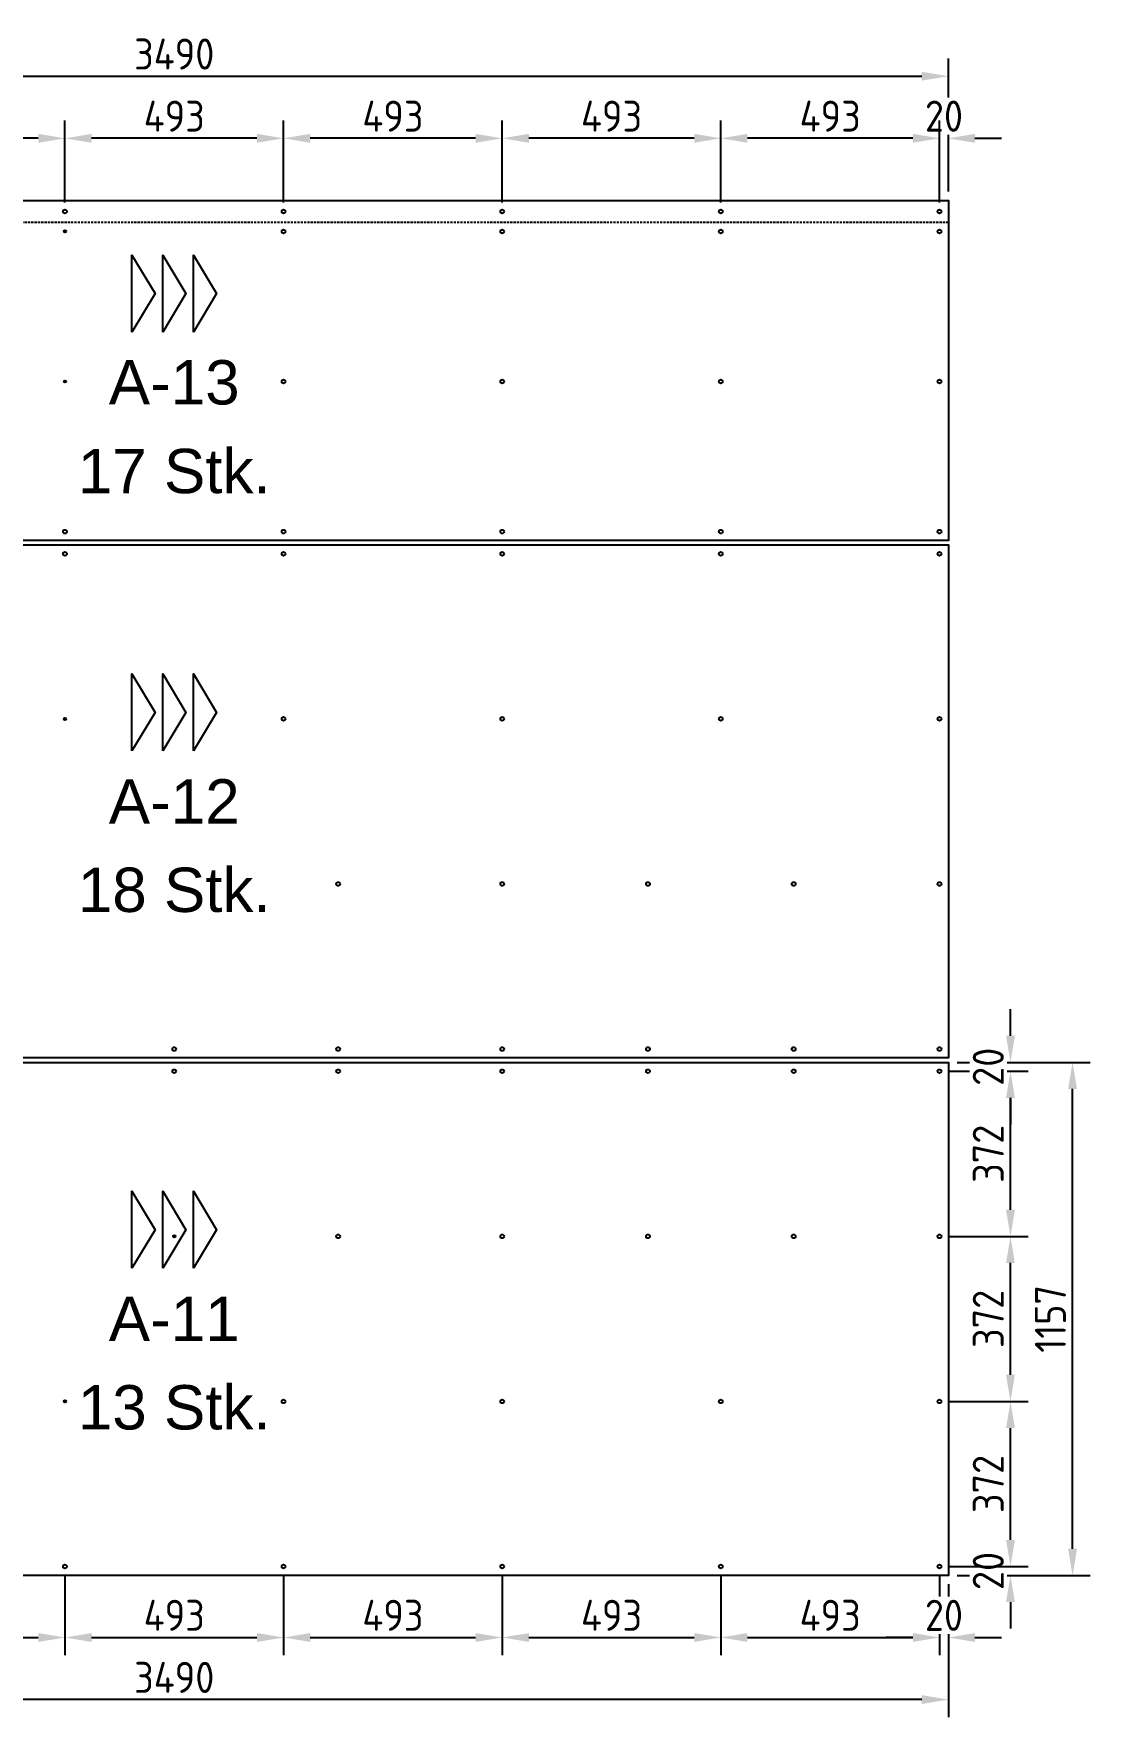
# Model space of a CAD drawing. Header units: millimetres. Extents: x 3800000 to 6300000, y 450000 to 1350000.
# Drawn here: x 5485933 to 5488315, y 916805 to 920601 of the extents above; entities that cross this region are included whole.
import ezdxf

# ---------------------------------------------------------------- set-up
doc = ezdxf.new("R2010")
doc.units = ezdxf.units.MM
doc.linetypes.add('Strichliert 5_2.5mm', pattern=[7.5, 5, -2.5])
for name, color, linetype, true_color in [('ANSICHT Paneel Verlegerichtung', 1, 'Continuous', 0xff0000), ('Bohr', 3, 'Continuous', 0x00ff00), ('FERTIGUNG 02 Bemassung Bohrung', 1, 'Continuous', 0xff0000), ('FERTIGUNG 02 Bemassung Geometrie', 212, 'Continuous', 0xcc00cc), ('FERTIGUNG 04 Fräsung Rückseite 90°', 4, 'Strichliert 5_2.5mm', 0x00ffff), ('Outside', 2, 'Continuous', 0xffff00), ('TXT', 7, 'Continuous', 0xffffff)]:
    doc.layers.add(name, color=color, linetype=linetype, true_color=true_color)
doc.styles.add('Arial Regular', font='arial.ttf')
doc.styles.add('ICC_M1_20', font='')
doc.styles.get('ICC_M1_20').set_extended_font_data('isocp2')
doc.dimstyles.new('ICC_M1_20', dxfattribs={"dimscale": 20, "dimtxt": 3.5, "dimasz": 3, "dimexe": 2, "dimexo": 1, "dimgap": 0.75, "dimtad": 1, "dimtoh": 1, "dimdec": 0, "dimzin": 4, "dimdsep": 46, "dimtxsty": 'ICC_M1_20', "dimcen": 2, "dimadec": 0, "dimazin": 1, "dimtfac": 1, "dimtdec": 4, "dimtix": 1, "dimtofl": 0, "dimtmove": 1, "dimatfit": 3, "dimfxl": 10, "dimfxlon": 1, "dimtfill": 1, "dimtfillclr": 256, "dimtolj": 1, "dimtzin": 1, "dimarcsym": 0})

# ---------------------------------------------------------------- blocks, each defined once
blk = doc.blocks.new('*D178')
at = {"layer": 'Defpoints', "color": 0}
for p in [(5487995, 918281.67), (5488275, 918281.67), (5487995, 917125.003)]:
    blk.add_point(p, dxfattribs=at)
at = {"layer": 'FERTIGUNG 02 Bemassung Geometrie', "color": 0, "lineweight": -2}
for p, q in [((5488075, 918281.67), (5488315, 918281.67)), ((5488275, 917185.003), (5488275, 918221.67)), ((5488075, 917125.003), (5488315, 917125.003))]:
    blk.add_line(p, q, dxfattribs=at)
at = {"layer": 'FERTIGUNG 02 Bemassung Geometrie', "color": 0}
for points in [[(5488285, 918221.67), (5488265, 918221.67), (5488275, 918281.67)], [(5488265, 917185.003), (5488285, 917185.003), (5488275, 917125.003)]]:
    blk.add_solid(points, dxfattribs=at)
at = {"layer": 'FERTIGUNG 02 Bemassung Geometrie', "color": 0, "insert": (5488225, 917703.3365), "char_height": 70, "attachment_point": 5, "rotation": 90, "style": 'ICC_M1_20', "bg_fill": 3, "box_fill_scale": 1.1, "bg_fill_color": 9, "bg_fill_true_color": 13158600, "bg_fill_transparency": 0}
blk.add_mtext('\\A1;1157', dxfattribs=at)
blk = doc.blocks.new('*D179')
at = {"layer": 'Defpoints', "color": 0}
for p in [(5487975, 917145), (5487995, 917125)]:
    blk.add_point(p, dxfattribs=at)
at = {"layer": 'FERTIGUNG 02 Bemassung Bohrung', "color": 0, "lineweight": -2}
for p, q in [((5488135, 917205), (5488135, 917265)), ((5487995, 917145), (5488175, 917145)), ((5488015, 917125), (5488175, 917125)), ((5488135, 917065), (5488135, 917005))]:
    blk.add_line(p, q, dxfattribs=at)
at = {"layer": 'FERTIGUNG 02 Bemassung Bohrung', "color": 0}
for points in [[(5488125, 917205), (5488145, 917205), (5488135, 917145)], [(5488145, 917065), (5488125, 917065), (5488135, 917125)]]:
    blk.add_solid(points, dxfattribs=at)
at = {"layer": 'FERTIGUNG 02 Bemassung Bohrung', "color": 0, "insert": (5488085, 917135), "char_height": 70, "attachment_point": 5, "rotation": 90, "style": 'ICC_M1_20', "bg_fill": 3, "box_fill_scale": 1.1, "bg_fill_color": 9, "bg_fill_true_color": 13158600, "bg_fill_transparency": 0}
blk.add_mtext('\\A1;20', dxfattribs=at)
at = {"layer": 'Defpoints', "color": 0}
blk.add_point((5488135, 917145), dxfattribs=at)
blk = doc.blocks.new('*D180')
at = {"layer": 'Defpoints', "color": 0}
for p in [(5487975, 917517.2), (5488135, 917517.2), (5487975, 917145)]:
    blk.add_point(p, dxfattribs=at)
at = {"layer": 'FERTIGUNG 02 Bemassung Bohrung', "color": 0, "lineweight": -2}
for p, q in [((5487995, 917517.2), (5488175, 917517.2)), ((5488135, 917205), (5488135, 917457.2)), ((5487995, 917145), (5488175, 917145))]:
    blk.add_line(p, q, dxfattribs=at)
at = {"layer": 'FERTIGUNG 02 Bemassung Bohrung', "color": 0}
for points in [[(5488145, 917457.2), (5488125, 917457.2), (5488135, 917517.2)], [(5488125, 917205), (5488145, 917205), (5488135, 917145)]]:
    blk.add_solid(points, dxfattribs=at)
at = {"layer": 'FERTIGUNG 02 Bemassung Bohrung', "color": 0, "insert": (5488085, 917331.1), "char_height": 70, "attachment_point": 5, "rotation": 90, "style": 'ICC_M1_20', "bg_fill": 3, "box_fill_scale": 1.1, "bg_fill_color": 9, "bg_fill_true_color": 13158600, "bg_fill_transparency": 0}
blk.add_mtext('\\A1;372', dxfattribs=at)
blk = doc.blocks.new('*D181')
at = {"layer": 'Defpoints', "color": 0}
for p in [(5487975, 917889.4), (5488135, 917889.4), (5487975, 917517.2)]:
    blk.add_point(p, dxfattribs=at)
at = {"layer": 'FERTIGUNG 02 Bemassung Bohrung', "color": 0, "lineweight": -2}
for p, q in [((5487995, 917889.4), (5488175, 917889.4)), ((5488135, 917577.2), (5488135, 917829.4)), ((5487995, 917517.2), (5488175, 917517.2))]:
    blk.add_line(p, q, dxfattribs=at)
at = {"layer": 'FERTIGUNG 02 Bemassung Bohrung', "color": 0}
for points in [[(5488145, 917829.4), (5488125, 917829.4), (5488135, 917889.4)], [(5488125, 917577.2), (5488145, 917577.2), (5488135, 917517.2)]]:
    blk.add_solid(points, dxfattribs=at)
at = {"layer": 'FERTIGUNG 02 Bemassung Bohrung', "color": 0, "insert": (5488085, 917703.3), "char_height": 70, "attachment_point": 5, "rotation": 90, "style": 'ICC_M1_20', "bg_fill": 3, "box_fill_scale": 1.1, "bg_fill_color": 9, "bg_fill_true_color": 13158600, "bg_fill_transparency": 0}
blk.add_mtext('\\A1;372', dxfattribs=at)
blk = doc.blocks.new('*D182')
at = {"layer": 'Defpoints', "color": 0}
for p in [(5487975, 918261.7), (5488135, 918261.7), (5487975, 917889.4)]:
    blk.add_point(p, dxfattribs=at)
at = {"layer": 'FERTIGUNG 02 Bemassung Bohrung', "color": 0, "lineweight": -2}
for p, q in [((5487995, 918261.7), (5488175, 918261.7)), ((5488135, 917949.4), (5488135, 918201.7)), ((5487995, 917889.4), (5488175, 917889.4))]:
    blk.add_line(p, q, dxfattribs=at)
at = {"layer": 'FERTIGUNG 02 Bemassung Bohrung', "color": 0}
for points in [[(5488145, 918201.7), (5488125, 918201.7), (5488135, 918261.7)], [(5488125, 917949.4), (5488145, 917949.4), (5488135, 917889.4)]]:
    blk.add_solid(points, dxfattribs=at)
at = {"layer": 'FERTIGUNG 02 Bemassung Bohrung', "color": 0, "insert": (5488085, 918075.6), "char_height": 70, "attachment_point": 5, "rotation": 90, "style": 'ICC_M1_20', "bg_fill": 3, "box_fill_scale": 1.1, "bg_fill_color": 9, "bg_fill_true_color": 13158600, "bg_fill_transparency": 0}
blk.add_mtext('\\A1;372', dxfattribs=at)
blk = doc.blocks.new('*D183')
at = {"layer": 'Defpoints', "color": 0}
for p in [(5487995, 918281.67), (5487975, 918261.669)]:
    blk.add_point(p, dxfattribs=at)
at = {"layer": 'FERTIGUNG 02 Bemassung Bohrung', "color": 0, "lineweight": -2}
for p, q in [((5488135, 918341.67), (5488135, 918401.67)), ((5488015, 918281.67), (5488175, 918281.67)), ((5487995, 918261.669), (5488175, 918261.669)), ((5488135, 918201.669), (5488135, 918141.669))]:
    blk.add_line(p, q, dxfattribs=at)
at = {"layer": 'FERTIGUNG 02 Bemassung Bohrung', "color": 0}
for points in [[(5488125, 918341.67), (5488145, 918341.67), (5488135, 918281.67)], [(5488145, 918201.669), (5488125, 918201.669), (5488135, 918261.669)]]:
    blk.add_solid(points, dxfattribs=at)
at = {"layer": 'FERTIGUNG 02 Bemassung Bohrung', "color": 0, "insert": (5488085, 918271.6695), "char_height": 70, "attachment_point": 5, "rotation": 90, "style": 'ICC_M1_20', "bg_fill": 3, "box_fill_scale": 1.1, "bg_fill_color": 9, "bg_fill_true_color": 13158600, "bg_fill_transparency": 0}
blk.add_mtext('\\A1;20', dxfattribs=at)
at = {"layer": 'Defpoints', "color": 0}
blk.add_point((5488135, 918281.67), dxfattribs=at)
blk = doc.blocks.new('*D184')
at = {"layer": 'Defpoints', "color": 0}
for p in [(5484505, 917125.003), (5487995, 917125.003), (5484505, 916845.003)]:
    blk.add_point(p, dxfattribs=at)
at = {"layer": 'FERTIGUNG 02 Bemassung Geometrie', "color": 0, "lineweight": -2}
for p, q in [((5484505, 917045.003), (5484505, 916805.003)), ((5487995, 917045.003), (5487995, 916805.003)), ((5487935, 916845.003), (5484565, 916845.003))]:
    blk.add_line(p, q, dxfattribs=at)
at = {"layer": 'FERTIGUNG 02 Bemassung Geometrie', "color": 0}
for points in [[(5484565, 916855.003), (5484565, 916835.003), (5484505, 916845.003)], [(5487935, 916835.003), (5487935, 916855.003), (5487995, 916845.003)]]:
    blk.add_solid(points, dxfattribs=at)
at = {"layer": 'FERTIGUNG 02 Bemassung Geometrie', "color": 0, "insert": (5486250, 916895.003), "char_height": 70, "attachment_point": 5, "style": 'ICC_M1_20', "bg_fill": 3, "box_fill_scale": 1.1, "bg_fill_color": 9, "bg_fill_true_color": 13158600, "bg_fill_transparency": 0}
blk.add_mtext('\\A1;3490', dxfattribs=at)
blk = doc.blocks.new('*D188')
at = {"layer": 'Defpoints', "color": 0}
for p in [(5485510.7, 917145), (5486003.6, 917145), (5486003.6, 916985)]:
    blk.add_point(p, dxfattribs=at)
at = {"layer": 'FERTIGUNG 02 Bemassung Bohrung', "color": 0, "lineweight": -2}
for p, q in [((5485510.7, 917125), (5485510.7, 916945)), ((5486003.6, 917125), (5486003.6, 916945)), ((5485570.7, 916985), (5485943.6, 916985))]:
    blk.add_line(p, q, dxfattribs=at)
at = {"layer": 'FERTIGUNG 02 Bemassung Bohrung', "color": 0}
for points in [[(5485570.7, 916995), (5485570.7, 916975), (5485510.7, 916985)], [(5485943.6, 916975), (5485943.6, 916995), (5486003.6, 916985)]]:
    blk.add_solid(points, dxfattribs=at)
at = {"layer": 'FERTIGUNG 02 Bemassung Bohrung', "color": 0, "insert": (5485757.1, 917035), "char_height": 70, "attachment_point": 5, "style": 'ICC_M1_20', "bg_fill": 3, "box_fill_scale": 1.1, "bg_fill_color": 9, "bg_fill_true_color": 13158600, "bg_fill_transparency": 0}
blk.add_mtext('\\A1;493', dxfattribs=at)
blk = doc.blocks.new('*D189')
at = {"layer": 'Defpoints', "color": 0}
for p in [(5486003.6, 917145), (5486496.4, 917145), (5486496.4, 916985)]:
    blk.add_point(p, dxfattribs=at)
at = {"layer": 'FERTIGUNG 02 Bemassung Bohrung', "color": 0, "lineweight": -2}
for p, q in [((5486003.6, 917125), (5486003.6, 916945)), ((5486496.4, 917125), (5486496.4, 916945)), ((5486063.6, 916985), (5486436.4, 916985))]:
    blk.add_line(p, q, dxfattribs=at)
at = {"layer": 'FERTIGUNG 02 Bemassung Bohrung', "color": 0}
for points in [[(5486063.6, 916995), (5486063.6, 916975), (5486003.6, 916985)], [(5486436.4, 916975), (5486436.4, 916995), (5486496.4, 916985)]]:
    blk.add_solid(points, dxfattribs=at)
at = {"layer": 'FERTIGUNG 02 Bemassung Bohrung', "color": 0, "insert": (5486250, 917035), "char_height": 70, "attachment_point": 5, "style": 'ICC_M1_20', "bg_fill": 3, "box_fill_scale": 1.1, "bg_fill_color": 9, "bg_fill_true_color": 13158600, "bg_fill_transparency": 0}
blk.add_mtext('\\A1;493', dxfattribs=at)
blk = doc.blocks.new('*D190')
at = {"layer": 'Defpoints', "color": 0}
for p in [(5486496.4, 917145), (5486989.3, 917145), (5486989.3, 916985)]:
    blk.add_point(p, dxfattribs=at)
at = {"layer": 'FERTIGUNG 02 Bemassung Bohrung', "color": 0, "lineweight": -2}
for p, q in [((5486496.4, 917125), (5486496.4, 916945)), ((5486989.3, 917125), (5486989.3, 916945)), ((5486556.4, 916985), (5486929.3, 916985))]:
    blk.add_line(p, q, dxfattribs=at)
at = {"layer": 'FERTIGUNG 02 Bemassung Bohrung', "color": 0}
for points in [[(5486556.4, 916995), (5486556.4, 916975), (5486496.4, 916985)], [(5486929.3, 916975), (5486929.3, 916995), (5486989.3, 916985)]]:
    blk.add_solid(points, dxfattribs=at)
at = {"layer": 'FERTIGUNG 02 Bemassung Bohrung', "color": 0, "insert": (5486742.9, 917035), "char_height": 70, "attachment_point": 5, "style": 'ICC_M1_20', "bg_fill": 3, "box_fill_scale": 1.1, "bg_fill_color": 9, "bg_fill_true_color": 13158600, "bg_fill_transparency": 0}
blk.add_mtext('\\A1;493', dxfattribs=at)
blk = doc.blocks.new('*D191')
at = {"layer": 'Defpoints', "color": 0}
for p in [(5486989.3, 917145), (5487482.1, 917145), (5487482.1, 916985)]:
    blk.add_point(p, dxfattribs=at)
at = {"layer": 'FERTIGUNG 02 Bemassung Bohrung', "color": 0, "lineweight": -2}
for p, q in [((5486989.3, 917125), (5486989.3, 916945)), ((5487482.1, 917125), (5487482.1, 916945)), ((5487049.3, 916985), (5487422.1, 916985))]:
    blk.add_line(p, q, dxfattribs=at)
at = {"layer": 'FERTIGUNG 02 Bemassung Bohrung', "color": 0}
for points in [[(5487049.3, 916995), (5487049.3, 916975), (5486989.3, 916985)], [(5487422.1, 916975), (5487422.1, 916995), (5487482.1, 916985)]]:
    blk.add_solid(points, dxfattribs=at)
at = {"layer": 'FERTIGUNG 02 Bemassung Bohrung', "color": 0, "insert": (5487235.7, 917035), "char_height": 70, "attachment_point": 5, "style": 'ICC_M1_20', "bg_fill": 3, "box_fill_scale": 1.1, "bg_fill_color": 9, "bg_fill_true_color": 13158600, "bg_fill_transparency": 0}
blk.add_mtext('\\A1;493', dxfattribs=at)
blk = doc.blocks.new('*D192')
at = {"layer": 'Defpoints', "color": 0}
for p in [(5487482.1, 917145), (5487975, 917145), (5487975, 916985)]:
    blk.add_point(p, dxfattribs=at)
at = {"layer": 'FERTIGUNG 02 Bemassung Bohrung', "color": 0, "lineweight": -2}
for p, q in [((5487482.1, 917125), (5487482.1, 916945)), ((5487975, 917125), (5487975, 916945)), ((5487542.1, 916985), (5487915, 916985))]:
    blk.add_line(p, q, dxfattribs=at)
at = {"layer": 'FERTIGUNG 02 Bemassung Bohrung', "color": 0}
for points in [[(5487542.1, 916995), (5487542.1, 916975), (5487482.1, 916985)], [(5487915, 916975), (5487915, 916995), (5487975, 916985)]]:
    blk.add_solid(points, dxfattribs=at)
at = {"layer": 'FERTIGUNG 02 Bemassung Bohrung', "color": 0, "insert": (5487728.6, 917035), "char_height": 70, "attachment_point": 5, "style": 'ICC_M1_20', "bg_fill": 3, "box_fill_scale": 1.1, "bg_fill_color": 9, "bg_fill_true_color": 13158600, "bg_fill_transparency": 0}
blk.add_mtext('\\A1;493', dxfattribs=at)
blk = doc.blocks.new('*D193')
at = {"layer": 'Defpoints', "color": 0}
for p in [(5487975, 917145), (5487995, 917125)]:
    blk.add_point(p, dxfattribs=at)
at = {"layer": 'FERTIGUNG 02 Bemassung Bohrung', "color": 0, "lineweight": -2}
for p, q in [((5487975, 917125), (5487975, 916945)), ((5487995, 917105), (5487995, 916945)), ((5487915, 916985), (5487855, 916985)), ((5488055, 916985), (5488115, 916985))]:
    blk.add_line(p, q, dxfattribs=at)
at = {"layer": 'FERTIGUNG 02 Bemassung Bohrung', "color": 0}
for points in [[(5487915, 916975), (5487915, 916995), (5487975, 916985)], [(5488055, 916995), (5488055, 916975), (5487995, 916985)]]:
    blk.add_solid(points, dxfattribs=at)
at = {"layer": 'FERTIGUNG 02 Bemassung Bohrung', "color": 0, "insert": (5487985, 917035), "char_height": 70, "attachment_point": 5, "style": 'ICC_M1_20', "bg_fill": 3, "box_fill_scale": 1.1, "bg_fill_color": 9, "bg_fill_true_color": 13158600, "bg_fill_transparency": 0}
blk.add_mtext('\\A1;20', dxfattribs=at)
at = {"layer": 'Defpoints', "color": 0}
blk.add_point((5487995, 916985), dxfattribs=at)
blk = doc.blocks.new('*D209')
at = {"layer": 'Defpoints', "color": 0}
for p in [(5487995, 920505), (5484505, 920225), (5487995, 920225)]:
    blk.add_point(p, dxfattribs=at)
at = {"layer": 'FERTIGUNG 02 Bemassung Geometrie', "color": 0, "lineweight": -2}
for p, q in [((5484505, 920305), (5484505, 920545)), ((5487995, 920305), (5487995, 920545)), ((5484565, 920505), (5487935, 920505))]:
    blk.add_line(p, q, dxfattribs=at)
at = {"layer": 'FERTIGUNG 02 Bemassung Geometrie', "color": 0}
for points in [[(5484565, 920515), (5484565, 920495), (5484505, 920505)], [(5487935, 920495), (5487935, 920515), (5487995, 920505)]]:
    blk.add_solid(points, dxfattribs=at)
at = {"layer": 'FERTIGUNG 02 Bemassung Geometrie', "color": 0, "insert": (5486250, 920555), "char_height": 70, "attachment_point": 5, "style": 'ICC_M1_20', "bg_fill": 3, "box_fill_scale": 1.1, "bg_fill_color": 9, "bg_fill_true_color": 13158600, "bg_fill_transparency": 0}
blk.add_mtext('\\A1;3490', dxfattribs=at)
blk = doc.blocks.new('*D210')
at = {"layer": 'Defpoints', "color": 0}
for p in [(5487995, 920225), (5487975, 920200)]:
    blk.add_point(p, dxfattribs=at)
at = {"layer": 'FERTIGUNG 02 Bemassung Bohrung', "color": 0, "lineweight": -2}
for p, q in [((5487975, 920220), (5487975, 920405)), ((5487995, 920245), (5487995, 920405)), ((5487915, 920365), (5487855, 920365)), ((5488055, 920365), (5488115, 920365))]:
    blk.add_line(p, q, dxfattribs=at)
at = {"layer": 'FERTIGUNG 02 Bemassung Bohrung', "color": 0}
for points in [[(5487915, 920355), (5487915, 920375), (5487975, 920365)], [(5488055, 920375), (5488055, 920355), (5487995, 920365)]]:
    blk.add_solid(points, dxfattribs=at)
at = {"layer": 'FERTIGUNG 02 Bemassung Bohrung', "color": 0, "insert": (5487985, 920415), "char_height": 70, "attachment_point": 5, "style": 'ICC_M1_20', "bg_fill": 3, "box_fill_scale": 1.1, "bg_fill_color": 9, "bg_fill_true_color": 13158600, "bg_fill_transparency": 0}
blk.add_mtext('\\A1;20', dxfattribs=at)
at = {"layer": 'Defpoints', "color": 0}
blk.add_point((5487975, 920365), dxfattribs=at)
blk = doc.blocks.new('*D211')
at = {"layer": 'Defpoints', "color": 0}
for p in [(5487482.1, 920365), (5487482.1, 920200), (5487975, 920200)]:
    blk.add_point(p, dxfattribs=at)
at = {"layer": 'FERTIGUNG 02 Bemassung Bohrung', "color": 0, "lineweight": -2}
for p, q in [((5487482.1, 920220), (5487482.1, 920405)), ((5487975, 920220), (5487975, 920405)), ((5487915, 920365), (5487542.1, 920365))]:
    blk.add_line(p, q, dxfattribs=at)
at = {"layer": 'FERTIGUNG 02 Bemassung Bohrung', "color": 0}
for points in [[(5487542.1, 920375), (5487542.1, 920355), (5487482.1, 920365)], [(5487915, 920355), (5487915, 920375), (5487975, 920365)]]:
    blk.add_solid(points, dxfattribs=at)
at = {"layer": 'FERTIGUNG 02 Bemassung Bohrung', "color": 0, "insert": (5487728.6, 920415), "char_height": 70, "attachment_point": 5, "style": 'ICC_M1_20', "bg_fill": 3, "box_fill_scale": 1.1, "bg_fill_color": 9, "bg_fill_true_color": 13158600, "bg_fill_transparency": 0}
blk.add_mtext('\\A1;493', dxfattribs=at)
blk = doc.blocks.new('*D212')
at = {"layer": 'Defpoints', "color": 0}
for p in [(5486989.3, 920365), (5486989.3, 920200), (5487482.1, 920200)]:
    blk.add_point(p, dxfattribs=at)
at = {"layer": 'FERTIGUNG 02 Bemassung Bohrung', "color": 0, "lineweight": -2}
for p, q in [((5486989.3, 920220), (5486989.3, 920405)), ((5487482.1, 920220), (5487482.1, 920405)), ((5487422.1, 920365), (5487049.3, 920365))]:
    blk.add_line(p, q, dxfattribs=at)
at = {"layer": 'FERTIGUNG 02 Bemassung Bohrung', "color": 0}
for points in [[(5487049.3, 920375), (5487049.3, 920355), (5486989.3, 920365)], [(5487422.1, 920355), (5487422.1, 920375), (5487482.1, 920365)]]:
    blk.add_solid(points, dxfattribs=at)
at = {"layer": 'FERTIGUNG 02 Bemassung Bohrung', "color": 0, "insert": (5487235.7, 920415), "char_height": 70, "attachment_point": 5, "style": 'ICC_M1_20', "bg_fill": 3, "box_fill_scale": 1.1, "bg_fill_color": 9, "bg_fill_true_color": 13158600, "bg_fill_transparency": 0}
blk.add_mtext('\\A1;493', dxfattribs=at)
blk = doc.blocks.new('*D213')
at = {"layer": 'Defpoints', "color": 0}
for p in [(5486496.4, 920365), (5486496.4, 920200), (5486989.3, 920200)]:
    blk.add_point(p, dxfattribs=at)
at = {"layer": 'FERTIGUNG 02 Bemassung Bohrung', "color": 0, "lineweight": -2}
for p, q in [((5486496.4, 920220), (5486496.4, 920405)), ((5486989.3, 920220), (5486989.3, 920405)), ((5486929.3, 920365), (5486556.4, 920365))]:
    blk.add_line(p, q, dxfattribs=at)
at = {"layer": 'FERTIGUNG 02 Bemassung Bohrung', "color": 0}
for points in [[(5486556.4, 920375), (5486556.4, 920355), (5486496.4, 920365)], [(5486929.3, 920355), (5486929.3, 920375), (5486989.3, 920365)]]:
    blk.add_solid(points, dxfattribs=at)
at = {"layer": 'FERTIGUNG 02 Bemassung Bohrung', "color": 0, "insert": (5486742.9, 920415), "char_height": 70, "attachment_point": 5, "style": 'ICC_M1_20', "bg_fill": 3, "box_fill_scale": 1.1, "bg_fill_color": 9, "bg_fill_true_color": 13158600, "bg_fill_transparency": 0}
blk.add_mtext('\\A1;493', dxfattribs=at)
blk = doc.blocks.new('*D214')
at = {"layer": 'Defpoints', "color": 0}
for p in [(5486003.6, 920365), (5486003.6, 920200), (5486496.4, 920200)]:
    blk.add_point(p, dxfattribs=at)
at = {"layer": 'FERTIGUNG 02 Bemassung Bohrung', "color": 0, "lineweight": -2}
for p, q in [((5486003.6, 920220), (5486003.6, 920405)), ((5486496.4, 920220), (5486496.4, 920405)), ((5486436.4, 920365), (5486063.6, 920365))]:
    blk.add_line(p, q, dxfattribs=at)
at = {"layer": 'FERTIGUNG 02 Bemassung Bohrung', "color": 0}
for points in [[(5486063.6, 920375), (5486063.6, 920355), (5486003.6, 920365)], [(5486436.4, 920355), (5486436.4, 920375), (5486496.4, 920365)]]:
    blk.add_solid(points, dxfattribs=at)
at = {"layer": 'FERTIGUNG 02 Bemassung Bohrung', "color": 0, "insert": (5486250, 920415), "char_height": 70, "attachment_point": 5, "style": 'ICC_M1_20', "bg_fill": 3, "box_fill_scale": 1.1, "bg_fill_color": 9, "bg_fill_true_color": 13158600, "bg_fill_transparency": 0}
blk.add_mtext('\\A1;493', dxfattribs=at)
blk = doc.blocks.new('*D215')
at = {"layer": 'Defpoints', "color": 0}
for p in [(5485510.7, 920365), (5485510.7, 920200), (5486003.6, 920200)]:
    blk.add_point(p, dxfattribs=at)
at = {"layer": 'FERTIGUNG 02 Bemassung Bohrung', "color": 0, "lineweight": -2}
for p, q in [((5485510.7, 920220), (5485510.7, 920405)), ((5486003.6, 920220), (5486003.6, 920405)), ((5485943.6, 920365), (5485570.7, 920365))]:
    blk.add_line(p, q, dxfattribs=at)
at = {"layer": 'FERTIGUNG 02 Bemassung Bohrung', "color": 0}
for points in [[(5485570.7, 920375), (5485570.7, 920355), (5485510.7, 920365)], [(5485943.6, 920355), (5485943.6, 920375), (5486003.6, 920365)]]:
    blk.add_solid(points, dxfattribs=at)
at = {"layer": 'FERTIGUNG 02 Bemassung Bohrung', "color": 0, "insert": (5485757.1, 920415), "char_height": 70, "attachment_point": 5, "style": 'ICC_M1_20', "bg_fill": 3, "box_fill_scale": 1.1, "bg_fill_color": 9, "bg_fill_true_color": 13158600, "bg_fill_transparency": 0}
blk.add_mtext('\\A1;493', dxfattribs=at)

msp = doc.modelspace()

# ---------------------------------------------------------------- linework, layer by layer
at = {"layer": 'ANSICHT Paneel Verlegerichtung'}
for points in [[(5486154.5, 919928.1), (5486154.5, 920101.7), (5486206.6, 920014.9)], [(5486224, 919928.1), (5486224, 920101.7), (5486276, 920014.9)], [(5486293.4, 919928.1), (5486293.4, 920101.7), (5486345.5, 920014.9)], [(5486154.5, 918984), (5486154.5, 919157.5), (5486206.6, 919070.8)], [(5486224, 918984), (5486224, 919157.5), (5486276, 919070.8)], [(5486293.4, 918984), (5486293.4, 919157.5), (5486345.5, 919070.8)], [(5486154.5, 917817.3), (5486154.5, 917990.9), (5486206.6, 917904.1)], [(5486224, 917817.3), (5486224, 917990.9), (5486276, 917904.1)], [(5486293.4, 917817.3), (5486293.4, 917990.9), (5486345.5, 917904.1)]]:
    msp.add_lwpolyline(points, close=True, dxfattribs=at)
at = {"layer": 'Bohr', "linetype": 'ByBlock', "lineweight": -2}
for centre, radius in [((5486003.6, 920200), 4.25), ((5486496.4, 920200), 4.25), ((5486989.3, 920200), 4.25), ((5487482.1, 920200), 4.25), ((5487975, 920200), 4.25), ((5486003.6, 920155), 2.55), ((5486496.4, 920155), 4.25), ((5486989.3, 920155), 4.25), ((5487482.1, 920155), 4.25), ((5487975, 920155), 4.25), ((5486003.6, 919816.7), 2.55), ((5486496.4, 919816.7), 4.25), ((5486989.3, 919816.7), 4.25), ((5487482.1, 919816.7), 4.25), ((5487975, 919816.7), 4.25), ((5486003.6, 919478.3), 4.25), ((5486496.4, 919478.3), 4.25), ((5486989.3, 919478.3), 4.25), ((5487482.1, 919478.3), 4.25), ((5487975, 919478.3), 4.25), ((5486003.6, 919428.3), 4.25), ((5486496.4, 919428.3), 4.25), ((5486989.3, 919428.3), 4.25), ((5487482.1, 919428.3), 4.25), ((5487975, 919428.3), 4.25), ((5486003.6, 919056.1), 2.55), ((5486496.4, 919056.1), 4.25), ((5486989.3, 919056.1), 4.25), ((5487482.1, 919056.1), 4.25), ((5487975, 919056.1), 4.25), ((5486250, 918683.9), 2.55), ((5486619.6, 918683.9), 4.25), ((5486989.3, 918683.9), 4.25), ((5487317.9, 918683.9), 4.25), ((5487646.4, 918683.9), 4.25), ((5487975, 918683.9), 4.25), ((5486250, 918311.7), 4.25), ((5486619.6, 918311.7), 4.25), ((5486989.3, 918311.7), 4.25), ((5487317.9, 918311.7), 4.25), ((5487646.4, 918311.7), 4.25), ((5487975, 918311.7), 4.25), ((5486250, 918261.7), 4.25), ((5486619.6, 918261.7), 4.25), ((5486989.3, 918261.7), 4.25), ((5487317.9, 918261.7), 4.25), ((5487646.4, 918261.7), 4.25), ((5487975, 918261.7), 4.25), ((5486250, 917889.4), 2.55), ((5486619.6, 917889.4), 4.25), ((5486989.3, 917889.4), 4.25), ((5487317.9, 917889.4), 4.25), ((5487646.4, 917889.4), 4.25), ((5487975, 917889.4), 4.25), ((5486003.6, 917517.2), 2.55), ((5486496.4, 917517.2), 4.25), ((5486989.3, 917517.2), 4.25), ((5487482.1, 917517.2), 4.25), ((5487975, 917517.2), 4.25), ((5486003.6, 917145), 4.25), ((5486496.4, 917145), 4.25), ((5486989.3, 917145), 4.25), ((5487482.1, 917145), 4.25), ((5487975, 917145), 4.25)]:
    msp.add_circle(centre, radius, dxfattribs=at)
at = {"layer": 'FERTIGUNG 04 Fräsung Rückseite 90°'}
msp.add_line((5487995, 920175), (5484505, 920175), dxfattribs=at)
at = {"layer": 'Outside', "linetype": 'ByBlock', "lineweight": -2}
for points in [[(5484505, 920225), (5487995, 920225), (5487995, 919458.3), (5484505, 919458.3)], [(5484505, 919448.3), (5487995, 919448.3), (5487995, 918291.7), (5484505, 918291.7)], [(5484505, 918281.7), (5487995, 918281.7), (5487995, 917125), (5484505, 917125)]]:
    msp.add_lwpolyline(points, close=True, dxfattribs=at)

# ---------------------------------------------------------------- texts
at = {"layer": 'TXT', "char_height": 100, "attachment_point": 5, "style": 'Arial Regular'}
for s, insert, width in [('A-13', (5486249.9, 919814.2), 776.087), ('17 Stk.', (5486250, 919614.2), 1011.957), ('A-12', (5486249.9, 918870), 773.913), ('18 Stk.', (5486250, 918670), 1011.957), ('A-11', (5486249.9, 917703.3), 738.043), ('13 Stk.', (5486250, 917503.3), 1011.957)]:
    msp.add_mtext(s, dxfattribs=dict(at, insert=insert, width=width))

# ---------------------------------------------------------------- next in the draw order: dimensions: what is measured, and where the dimension line sits
at = {"layer": 'FERTIGUNG 02 Bemassung Geometrie'}
dim = msp.add_linear_dim(base=(5487995, 920505), p1=(5484505, 920225), p2=(5487995, 920225), text='3490', dimstyle='ICC_M1_20', override={"dimscale": 20, "dimtih": 0, "dimtoh": 0, "dimlfac": 1, "dimzin": 1, "dimsah": 0, "dimtzin": 4}, dxfattribs=at)
dim.commit()
dim.dimension.update_dxf_attribs({"geometry": '*D209', "text_midpoint": (5486250, 920555)})
dim = msp.add_linear_dim(base=(5488275, 918281.7), p1=(5487995, 917125), p2=(5487995, 918281.7), angle=90, text='1157', dimstyle='ICC_M1_20', override={"dimscale": 20, "dimtih": 0, "dimtoh": 0, "dimlfac": 1, "dimzin": 1, "dimsah": 0, "dimtzin": 4}, dxfattribs=at)
dim.commit()
dim.dimension.update_dxf_attribs({"geometry": '*D178', "text_midpoint": (5488225, 917703.3)})

# ---------------------------------------------------------------- next in the draw order: dimensions: what is measured, and where the dimension line sits
at = {"layer": 'FERTIGUNG 02 Bemassung Bohrung'}
dim = msp.add_linear_dim(base=(5487975, 920365), p1=(5487995, 920225), p2=(5487975, 920200), text='20', dimstyle='ICC_M1_20', override={"dimscale": 20, "dimtih": 0, "dimtoh": 0, "dimlfac": 1, "dimzin": 1, "dimsah": 0, "dimtzin": 4}, dxfattribs=at)
dim.commit()
dim.dimension.update_dxf_attribs({"geometry": '*D210', "text_midpoint": (5487985, 920415)})
dim = msp.add_linear_dim(base=(5488135, 917145), p1=(5487995, 917125), p2=(5487975, 917145), angle=90, text='20', dimstyle='ICC_M1_20', override={"dimscale": 20, "dimtih": 0, "dimtoh": 0, "dimlfac": 1, "dimzin": 1, "dimsah": 0, "dimtzin": 4}, dxfattribs=at)
dim.commit()
dim.dimension.update_dxf_attribs({"geometry": '*D179', "text_midpoint": (5488085, 917135)})

# ---------------------------------------------------------------- next in the draw order: dimensions: what is measured, and where the dimension line sits
dim = msp.add_linear_dim(base=(5487482.1, 920365), p1=(5487975, 920200), p2=(5487482.1, 920200), text='493', dimstyle='ICC_M1_20', override={"dimscale": 20, "dimtih": 0, "dimtoh": 0, "dimlfac": 1, "dimzin": 1, "dimsah": 0, "dimtzin": 4}, dxfattribs=at)
dim.commit()
dim.dimension.update_dxf_attribs({"geometry": '*D211', "text_midpoint": (5487728.6, 920415)})
dim = msp.add_linear_dim(base=(5488135, 917517.2), p1=(5487975, 917145), p2=(5487975, 917517.2), angle=90, text='372', dimstyle='ICC_M1_20', override={"dimscale": 20, "dimtih": 0, "dimtoh": 0, "dimlfac": 1, "dimzin": 1, "dimsah": 0, "dimtzin": 4}, dxfattribs=at)
dim.commit()
dim.dimension.update_dxf_attribs({"geometry": '*D180', "text_midpoint": (5488085, 917331.1)})
at = {"layer": 'FERTIGUNG 02 Bemassung Geometrie'}
dim = msp.add_linear_dim(base=(5484505, 916845), p1=(5487995, 917125), p2=(5484505, 917125), text='3490', dimstyle='ICC_M1_20', override={"dimscale": 20, "dimtih": 0, "dimtoh": 0, "dimlfac": 1, "dimzin": 1, "dimsah": 0, "dimtzin": 4}, dxfattribs=at)
dim.commit()
dim.dimension.update_dxf_attribs({"geometry": '*D184', "text_midpoint": (5486250, 916895)})

# ---------------------------------------------------------------- next in the draw order: dimensions: what is measured, and where the dimension line sits
at = {"layer": 'FERTIGUNG 02 Bemassung Bohrung'}
for base, p1, p2, picture, middle in [((5486989.3, 920365), (5487482.1, 920200), (5486989.3, 920200), '*D212', (5487235.7, 920415)), ((5486003.6, 916985), (5485510.7, 917145), (5486003.6, 917145), '*D188', (5485757.1, 917035))]:
    dim = msp.add_linear_dim(base=base, p1=p1, p2=p2, text='493', dimstyle='ICC_M1_20', override={"dimscale": 20, "dimtih": 0, "dimtoh": 0, "dimlfac": 1, "dimzin": 1, "dimsah": 0, "dimtzin": 4}, dxfattribs=at)
    dim.commit()
    dim.dimension.update_dxf_attribs({"geometry": picture, "text_midpoint": middle})
dim = msp.add_linear_dim(base=(5488135, 917889.4), p1=(5487975, 917517.2), p2=(5487975, 917889.4), angle=90, text='372', dimstyle='ICC_M1_20', override={"dimscale": 20, "dimtih": 0, "dimtoh": 0, "dimlfac": 1, "dimzin": 1, "dimsah": 0, "dimtzin": 4}, dxfattribs=at)
dim.commit()
dim.dimension.update_dxf_attribs({"geometry": '*D181', "text_midpoint": (5488085, 917703.3)})

# ---------------------------------------------------------------- next in the draw order: dimensions: what is measured, and where the dimension line sits
for base, p1, p2, picture, middle in [((5486496.4, 920365), (5486989.3, 920200), (5486496.4, 920200), '*D213', (5486742.9, 920415)), ((5486496.4, 916985), (5486003.6, 917145), (5486496.4, 917145), '*D189', (5486250, 917035))]:
    dim = msp.add_linear_dim(base=base, p1=p1, p2=p2, text='493', dimstyle='ICC_M1_20', override={"dimscale": 20, "dimtih": 0, "dimtoh": 0, "dimlfac": 1, "dimzin": 1, "dimsah": 0, "dimtzin": 4}, dxfattribs=at)
    dim.commit()
    dim.dimension.update_dxf_attribs({"geometry": picture, "text_midpoint": middle})
dim = msp.add_linear_dim(base=(5488135, 918261.7), p1=(5487975, 917889.4), p2=(5487975, 918261.7), angle=90, text='372', dimstyle='ICC_M1_20', override={"dimscale": 20, "dimtih": 0, "dimtoh": 0, "dimlfac": 1, "dimzin": 1, "dimsah": 0, "dimtzin": 4}, dxfattribs=at)
dim.commit()
dim.dimension.update_dxf_attribs({"geometry": '*D182', "text_midpoint": (5488085, 918075.6)})

# ---------------------------------------------------------------- next in the draw order: dimensions: what is measured, and where the dimension line sits
for base, p1, p2, picture, middle in [((5486003.6, 920365), (5486496.4, 920200), (5486003.6, 920200), '*D214', (5486250, 920415)), ((5486989.3, 916985), (5486496.4, 917145), (5486989.3, 917145), '*D190', (5486742.9, 917035))]:
    dim = msp.add_linear_dim(base=base, p1=p1, p2=p2, text='493', dimstyle='ICC_M1_20', override={"dimscale": 20, "dimtih": 0, "dimtoh": 0, "dimlfac": 1, "dimzin": 1, "dimsah": 0, "dimtzin": 4}, dxfattribs=at)
    dim.commit()
    dim.dimension.update_dxf_attribs({"geometry": picture, "text_midpoint": middle})
dim = msp.add_linear_dim(base=(5488135, 918281.7), p1=(5487975, 918261.7), p2=(5487995, 918281.7), angle=90, text='20', dimstyle='ICC_M1_20', override={"dimscale": 20, "dimtih": 0, "dimtoh": 0, "dimlfac": 1, "dimzin": 1, "dimsah": 0, "dimtzin": 4}, dxfattribs=at)
dim.commit()
dim.dimension.update_dxf_attribs({"geometry": '*D183', "text_midpoint": (5488085, 918271.7)})

# ---------------------------------------------------------------- next in the draw order: dimensions: what is measured, and where the dimension line sits
for base, p1, p2, picture, middle in [((5485510.7, 920365), (5486003.6, 920200), (5485510.7, 920200), '*D215', (5485757.1, 920415)), ((5487482.1, 916985), (5486989.3, 917145), (5487482.1, 917145), '*D191', (5487235.7, 917035))]:
    dim = msp.add_linear_dim(base=base, p1=p1, p2=p2, text='493', dimstyle='ICC_M1_20', override={"dimscale": 20, "dimtih": 0, "dimtoh": 0, "dimlfac": 1, "dimzin": 1, "dimsah": 0, "dimtzin": 4}, dxfattribs=at)
    dim.commit()
    dim.dimension.update_dxf_attribs({"geometry": picture, "text_midpoint": middle})

# ---------------------------------------------------------------- next in the draw order: dimensions: what is measured, and where the dimension line sits
dim = msp.add_linear_dim(base=(5487975, 916985), p1=(5487482.1, 917145), p2=(5487975, 917145), text='493', dimstyle='ICC_M1_20', override={"dimscale": 20, "dimtih": 0, "dimtoh": 0, "dimlfac": 1, "dimzin": 1, "dimsah": 0, "dimtzin": 4}, dxfattribs=at)
dim.commit()
dim.dimension.update_dxf_attribs({"geometry": '*D192', "text_midpoint": (5487728.6, 917035)})

# ---------------------------------------------------------------- next in the draw order: dimensions: what is measured, and where the dimension line sits
dim = msp.add_linear_dim(base=(5487995, 916985), p1=(5487975, 917145), p2=(5487995, 917125), text='20', dimstyle='ICC_M1_20', override={"dimscale": 20, "dimtih": 0, "dimtoh": 0, "dimlfac": 1, "dimzin": 1, "dimsah": 0, "dimtzin": 4}, dxfattribs=at)
dim.commit()
dim.dimension.update_dxf_attribs({"geometry": '*D193', "text_midpoint": (5487985, 917035)})

doc.saveas('drawing.dxf')
